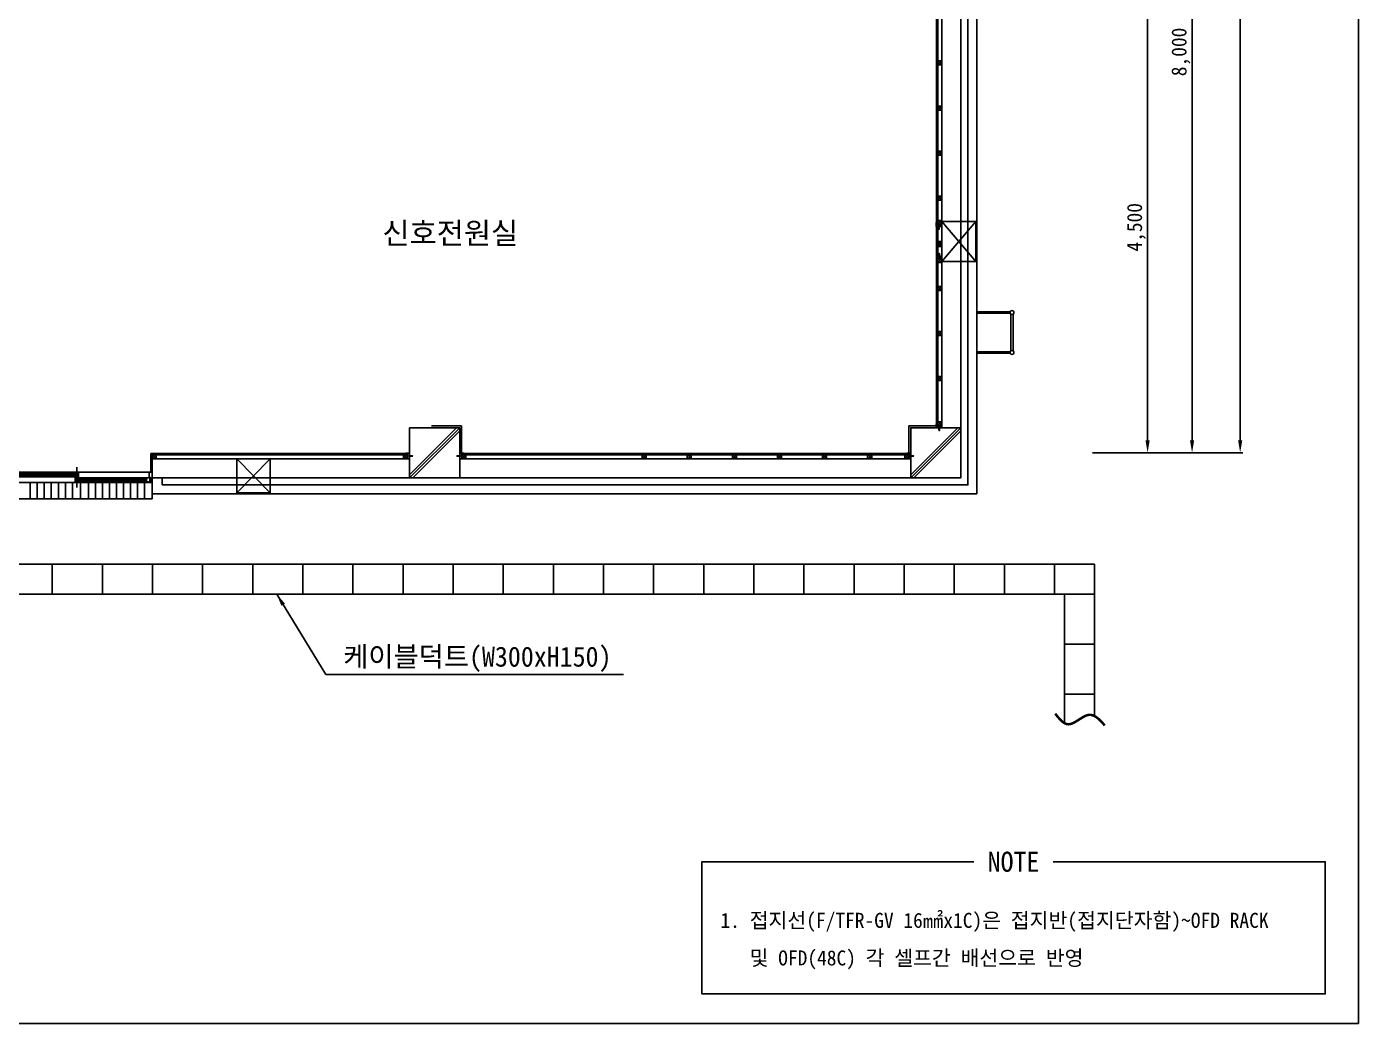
# Model space of a CAD drawing. Header units: millimetres. Extents: x -155329 to -115529, y -366316 to -334666.
# Drawn here: x -128816 to -115529, y -366316 to -356369 of the extents above; entities that cross this region are included whole.
import ezdxf
from ezdxf.enums import TextEntityAlignment as Align

# ---------------------------------------------------------------- set-up
doc = ezdxf.new("R2010")
doc.units = ezdxf.units.MM
for name, color, linetype in [('TT-CABL', 4, 'Continuous'), ('TT-TRAY', 4, 'Continuous'), ('TZ-BASE', 253, 'Continuous'), ('TZ-DIMS', 1, 'Continuous'), ('TZ-LEAL', 1, 'Continuous'), ('TZ-LEAT', 3, 'Continuous'), ('TZ-LINE', 4, 'Continuous'), ('TZ-TEX2', 3, 'Continuous')]:
    doc.layers.add(name, color=color, linetype=linetype)
doc.layers.add('TX-PAPR', color=2, linetype='Continuous', plot=False)
doc.styles.get("Standard").update_dxf_attribs({"font": 'GulimChe.ttf'})
doc.linetypes.add('BATTINB', pattern='A,0,-0.0025,[134,GulimChe.ttf,S=0.0025,R=0,X=-0.0025,Y=0.01],-0.005,[134,GulimChe.ttf,S=0.0025,R=180,X=0.0025,Y=0.01],-0.0025', length=0.01)
doc.dimstyles.new('D50', dxfattribs={"dimscale": 50, "dimtxt": 3, "dimasz": 2.5, "dimexe": 0.5, "dimexo": 0.5, "dimgap": 0.5, "dimtad": 1, "dimdec": 0, "dimzin": 1, "dimdsep": 46, "dimlunit": 6, "dimtxsty": 'Standard', "dimcen": 1, "dimclrd": 1, "dimclre": 1, "dimclrt": 3, "dimadec": 0, "dimazin": 0, "dimtfac": 1, "dimtdec": 0, "dimtix": 1, "dimtmove": 2, "dimatfit": 3, "dimfxl": 0, "dimtvp": 2, "dimlwd": -1, "dimlwe": -1, "dimarcsym": 0})

# ---------------------------------------------------------------- blocks, each defined once
blk = doc.blocks.new('A$C7DB278B4')
for p, q in [((30, 150), (1483, 150)), ((732, 105), (732, 145)), ((732, 145), (767, 145)), ((750, 200), (750, 0)), ((767, 130), (767, 145)), ((767, 145), (1441, 145)), ((1479, 145), (1441, 145)), ((1441, 145), (1441, 130)), ((1479, 145), (1479, 105)), ((17, 50), (1470, 50)), ((21, 55), (21, 95)), ((21, 95), (59, 95)), ((21, 55), (59, 55)), ((59, 80), (53, 78)), ((53, 78), (53, 72)), ((59, 70), (53, 72)), ((736, 77), (55, 77)), ((55, 77), (55, 73)), ((736, 73), (55, 73)), ((59, 95), (732, 95)), ((59, 80), (59, 95)), ((59, 81), (61, 80)), ((59, 69), (61, 71)), ((59, 55), (59, 70)), ((59, 55), (732, 55)), ((61, 80), (62, 79)), ((61, 71), (62, 72)), ((62, 79), (62, 77)), ((62, 72), (62, 73)), ((730, 80), (729, 79)), ((729, 79), (729, 77)), ((729, 72), (729, 73)), ((730, 71), (729, 72)), ((732, 81), (730, 80)), ((732, 69), (730, 71)), ((732, 105), (767, 105)), ((767, 95), (732, 95)), ((732, 95), (732, 80)), ((732, 80), (738, 78)), ((732, 70), (738, 72)), ((732, 70), (732, 55)), ((767, 55), (732, 55)), ((736, 77), (736, 73)), ((738, 78), (738, 72)), ((767, 130), (762, 128)), ((762, 122), (762, 128)), ((767, 120), (762, 122)), ((764, 123), (764, 127)), ((764, 127), (1445, 127)), ((764, 123), (1445, 123)), ((767, 131), (770, 129)), ((767, 119), (770, 120)), ((767, 105), (767, 120)), ((767, 105), (1441, 105)), ((767, 95), (767, 55)), ((770, 129), (771, 128)), ((770, 120), (771, 121)), ((771, 128), (771, 127)), ((771, 121), (771, 123)), ((1438, 128), (1437, 127)), ((1438, 121), (1437, 123)), ((1439, 129), (1438, 128)), ((1439, 120), (1438, 121)), ((1441, 131), (1439, 129)), ((1441, 119), (1439, 120)), ((1441, 130), (1447, 128)), ((1441, 120), (1447, 122)), ((1441, 120), (1441, 105)), ((1479, 105), (1441, 105)), ((1445, 123), (1445, 127)), ((1447, 122), (1447, 128))]:
    blk.add_line(p, q)
for points in [[(0, 50), (17, 50), (17, 99), (30, 99), (30, 101), (30, 150), (0, 150)], [(1500, 150), (1483, 150), (1483, 101), (1470, 101), (1470, 99), (1470, 50), (1500, 50)]]:
    blk.add_lwpolyline(points, close=True)
blk = doc.blocks.new('*D1500')
at = {"layer": 'DEFPOINTS', "color": 0, "ltscale": 0.1}
for p in [(-118169, -356122), (-117632, -356122), (-118169, -360622)]:
    blk.add_point(p, dxfattribs=at)
at = {"layer": 'TZ-DIMS', "color": 1, "ltscale": 0.1}
for p, q in [((-118144, -356122), (-117607, -356122)), ((-117632, -360497), (-117632, -356247)), ((-118144, -360622), (-117607, -360622))]:
    blk.add_line(p, q, dxfattribs=at)
for points in [[(-117653, -356247), (-117611, -356247), (-117632, -356122)], [(-117653, -360497), (-117611, -360497), (-117632, -360622)]]:
    blk.add_solid(points, dxfattribs=at)
at = {"layer": 'TZ-DIMS', "color": 3, "ltscale": 0.1, "insert": (-117743, -358372), "char_height": 150, "attachment_point": 5, "rotation": 90}
blk.add_mtext('{\\fGulimChe|b0|i0|c129|p0;4,500}', dxfattribs=at)
blk = doc.blocks.new('*D1501')
at = {"layer": 'DEFPOINTS', "color": 0, "ltscale": 0.1}
for p in [(-118205, -352622), (-117188, -352622), (-118205, -360622)]:
    blk.add_point(p, dxfattribs=at)
at = {"layer": 'TZ-DIMS', "color": 1, "ltscale": 0.1}
for p, q in [((-118180, -352622), (-117163, -352622)), ((-117188, -360497), (-117188, -352747)), ((-118180, -360622), (-117163, -360622))]:
    blk.add_line(p, q, dxfattribs=at)
for points in [[(-117209, -352747), (-117167, -352747), (-117188, -352622)], [(-117209, -360497), (-117167, -360497), (-117188, -360622)]]:
    blk.add_solid(points, dxfattribs=at)
at = {"layer": 'TZ-DIMS', "color": 3, "ltscale": 0.1, "insert": (-117299, -356622), "char_height": 150, "attachment_point": 5, "rotation": 90}
blk.add_mtext('{\\fGulimChe|b0|i0|c129|p0;8,000}', dxfattribs=at)
blk = doc.blocks.new('*D1503')
at = {"layer": 'DEFPOINTS', "color": 0, "ltscale": 0.1}
for p in [(-118205, -345622), (-116708, -345622), (-118205, -360622)]:
    blk.add_point(p, dxfattribs=at)
at = {"layer": 'TZ-DIMS', "color": 1, "ltscale": 0.1}
for p, q in [((-118180, -345622), (-116683, -345622)), ((-116708, -360497), (-116708, -345747)), ((-118180, -360622), (-116683, -360622))]:
    blk.add_line(p, q, dxfattribs=at)
for points in [[(-116729, -345747), (-116687, -345747), (-116708, -345622)], [(-116729, -360497), (-116687, -360497), (-116708, -360622)]]:
    blk.add_solid(points, dxfattribs=at)
at = {"layer": 'TZ-DIMS', "color": 3, "ltscale": 0.1, "insert": (-116819, -353122), "char_height": 150, "attachment_point": 5, "rotation": 90}
blk.add_mtext('{\\fGulimChe|b0|i0|c129|p0;15,000}', dxfattribs=at)

msp = doc.modelspace()

# ---------------------------------------------------------------- linework, layer by layer
at = {"layer": 'TT-CABL', "const_width": 25}
msp.add_lwpolyline([(-118058.6, -363343.1), (-118087.6, -363311.3), (-118116.8, -363282.2), (-118131.7, -363269.4), (-118146.6, -363258.3), (-118161.8, -363249.1), (-118177.3, -363242.3), (-118193, -363238.1), (-118211.8, -363236.9), (-118225.3, -363238.7), (-118242, -363243.6), (-118258.8, -363250.7), (-118275.9, -363259.7), (-118310.2, -363280.8), (-118344.4, -363302.6), (-118378.1, -363320.7), (-118394.5, -363326.9), (-118410.7, -363330.6), (-118424.1, -363331.3), (-118441.6, -363328.2), (-118456.5, -363322.2), (-118471.1, -363313.4), (-118485.3, -363302.3), (-118499.3, -363289.2), (-118526.7, -363258.7), (-118553.8, -363225.1)], dxfattribs=at)
at = {"layer": 'TT-TRAY'}
for points in [[(-131060.2, -361732), (-118160.2, -361732)], [(-128560.2, -361732), (-128560.2, -362032)], [(-128060.2, -361732), (-128060.2, -362032)], [(-127560.2, -361732), (-127560.2, -362032)], [(-127060.2, -361732), (-127060.2, -362032)], [(-126560.2, -361732), (-126560.2, -362032)], [(-126060.2, -361732), (-126060.2, -362032)], [(-125560.2, -361732), (-125560.2, -362032)], [(-125060.2, -361732), (-125060.2, -362032)], [(-124560.2, -361732), (-124560.2, -362032)], [(-124060.2, -361732), (-124060.2, -362032)], [(-123560.2, -361732), (-123560.2, -362032)], [(-123060.2, -361732), (-123060.2, -362032)], [(-122560.2, -361732), (-122560.2, -362032)], [(-122060.2, -361732), (-122060.2, -362032)], [(-121560.2, -361732), (-121560.2, -362032)], [(-121060.2, -361732), (-121060.2, -362032)], [(-120560.2, -361732), (-120560.2, -362032)], [(-120060.2, -361732), (-120060.2, -362032)], [(-119560.2, -361732), (-119560.2, -362032)], [(-119060.2, -361732), (-119060.2, -362032)], [(-118560.2, -361732), (-118560.2, -362032)], [(-118160.2, -361732), (-118160.2, -363250.1)], [(-131060.2, -362032), (-118460.2, -362032), (-118460.2, -363320)], [(-118460.2, -362032), (-118160.2, -362032)], [(-118460.2, -362532), (-118160.2, -362532)], [(-118460.2, -363032), (-118160.2, -363032)]]:
    msp.add_lwpolyline(points, dxfattribs=at)
at = {"layer": 'TX-PAPR'}
msp.add_lwpolyline([(-155328.7, -366316), (-115528.7, -366316), (-115528.7, -340516), (-155328.7, -340516)], close=True, dxfattribs=at)
at = {"layer": 'TZ-BASE', "ltscale": 0.1}
for p, q in [((-119334.7, -361032), (-119334.7, -345212)), ((-119725.9, -358343), (-119685.9, -358303)), ((-119685.9, -358343), (-119725.9, -358303)), ((-119724.9, -358681.6), (-119684.9, -358721.6)), ((-119684.9, -358681.6), (-119724.9, -358721.6)), ((-119684.7, -360372), (-119494.7, -360372)), ((-125015.5, -360628), (-127577.7, -360628)), ((-127564.7, -360817), (-127564.7, -360681)), ((-127564.7, -360867), (-127564.7, -360681)), ((-124994.7, -360872), (-124994.7, -360682)), ((-120014.7, -360628), (-124474.7, -360628)), ((-124994.7, -360872), (-127564.7, -360872)), ((-127564.7, -361032), (-127564.7, -360872)), ((-127564.7, -360872), (-127464.7, -360872)), ((-127464.7, -360872), (-127464.7, -360942)), ((-127564.7, -360917), (-127564.7, -361082)), ((-127564.7, -361032), (-119334.7, -361032))]:
    msp.add_line(p, q, dxfattribs=at)
at = {"layer": 'TZ-BASE'}
for p, q in [((-119738.7, -352892), (-119738.7, -360352)), ((-119684.7, -360372), (-119684.7, -352872)), ((-119725.7, -355490.6), (-119725.7, -360312)), ((-119685.7, -356732), (-119685.4, -356732)), ((-119685.7, -357182), (-119685.4, -357182)), ((-119685.7, -357632), (-119685.4, -357632)), ((-119685.7, -358082), (-119685.4, -358082)), ((-119739.9, -358363), (-119739.9, -358323.7)), ((-119738.9, -358323), (-119738.9, -358361.3)), ((-119725.9, -358343), (-119738.9, -358343)), ((-119685.9, -358361.3), (-119685.9, -358323)), ((-119685.9, -358323), (-119685.6, -358323)), ((-119684.9, -358323.7), (-119684.9, -358363)), ((-119684.9, -358363), (-119739.9, -358363)), ((-119738.2, -358362), (-119686.6, -358362)), ((-119685.9, -358542.9), (-119685.6, -358542.9)), ((-119685.7, -358532), (-119685.4, -358532)), ((-119683.9, -358661.6), (-119738.9, -358661.6)), ((-119738.9, -358661.6), (-119738.9, -358700.9)), ((-119737.9, -358701.6), (-119737.9, -358663.3)), ((-119724.9, -358681.6), (-119737.9, -358681.6)), ((-119737.2, -358662.6), (-119685.6, -358662.6)), ((-119684.9, -358663.3), (-119684.9, -358701.6)), ((-119683.9, -358700.9), (-119683.9, -358661.6)), ((-119685.7, -358982), (-119685.4, -358982)), ((-119002.7, -359216), (-119334.7, -359216)), ((-119002.7, -359228), (-119334.7, -359228)), ((-118997.2, -359607.7), (-118997.2, -359236.3)), ((-118972.2, -359607.7), (-118972.2, -359236.3)), ((-119685.7, -359432), (-119685.4, -359432)), ((-119002.7, -359616), (-119334.7, -359616)), ((-119002.7, -359628), (-119334.7, -359628)), ((-119685.7, -359882), (-119685.4, -359882)), ((-119739.7, -360372), (-119739.7, -360332.7)), ((-119738.7, -360332), (-119738.7, -360370.3)), ((-119685.7, -360370.3), (-119685.7, -360332)), ((-119685.7, -360332), (-119685.4, -360332)), ((-119684.7, -360332.7), (-119684.7, -360372)), ((-119684.7, -360372), (-119739.7, -360372)), ((-119725.7, -360352), (-119738.7, -360352)), ((-119738, -360371), (-119686.4, -360371)), ((-127577.7, -360628), (-127577.7, -360817)), ((-127564.7, -360682), (-124994.7, -360682)), ((-127564.7, -360682), (-127564.7, -360882)), ((-127564.7, -360692), (-127564.7, -360882)), ((-127564.7, -360692), (-127564.7, -360882)), ((-125015.5, -360641), (-127524.7, -360641)), ((-125034.7, -360628), (-124996.4, -360628)), ((-124996.4, -360681), (-125034.7, -360681)), ((-124994.7, -360627), (-125034, -360627)), ((-125034, -360682), (-124994.7, -360682)), ((-125014.7, -360641), (-125014.7, -360628)), ((-124995.7, -360628.7), (-124995.7, -360680.3)), ((-124994.7, -360682), (-124994.7, -360627)), ((-124494.7, -360682), (-124494.7, -360627)), ((-124494.7, -360627), (-124455.4, -360627)), ((-124494.7, -360682), (-119994.7, -360682)), ((-124455.4, -360682), (-124494.7, -360682)), ((-124493.7, -360628.7), (-124493.7, -360680.3)), ((-124454.7, -360628), (-124493, -360628)), ((-124493, -360681), (-124454.7, -360681)), ((-124474.7, -360641), (-124474.7, -360628)), ((-124454.7, -360681), (-124454.7, -360681.3)), ((-120054.7, -360641), (-124434.7, -360641)), ((-122654.7, -360681), (-122654.7, -360681.3)), ((-122204.7, -360681), (-122204.7, -360681.3)), ((-121754.7, -360681), (-121754.7, -360681.3)), ((-121304.7, -360681), (-121304.7, -360681.3)), ((-120854.7, -360681), (-120854.7, -360681.3)), ((-120404.7, -360681), (-120404.7, -360681.3)), ((-120034.7, -360628), (-119996.4, -360628)), ((-119996.4, -360681), (-120034.7, -360681)), ((-120034.7, -360681), (-120034.7, -360681.3)), ((-119994.7, -360627), (-120034, -360627)), ((-120034, -360682), (-119994.7, -360682)), ((-120014.7, -360641), (-120014.7, -360628)), ((-119995.7, -360628.7), (-119995.7, -360680.3)), ((-119994.7, -360682), (-119994.7, -360627)), ((-127564.7, -360882), (-127564.7, -361032)), ((-127564.7, -361032), (-127564.7, -360882)), ((-127464.7, -360872), (-127464.7, -360942)), ((-128779.7, -360917), (-128779.7, -361082)), ((-128709.7, -360917), (-128709.7, -361082)), ((-128639.7, -360917), (-128639.7, -361082)), ((-128569.7, -360917), (-128569.7, -361082)), ((-128499.7, -360917), (-128499.7, -361082)), ((-128429.7, -360917), (-128429.7, -361082)), ((-128359.7, -360917), (-128359.7, -361082)), ((-128279.7, -360917), (-128279.7, -361082)), ((-128199.7, -360917), (-128199.7, -361082)), ((-128129.7, -360917), (-128129.7, -361082)), ((-128059.7, -360917), (-128059.7, -361082)), ((-127989.7, -360917), (-127989.7, -361082)), ((-127919.7, -360917), (-127919.7, -361082)), ((-127849.7, -360917), (-127849.7, -361082)), ((-127779.7, -360917), (-127779.7, -361082)), ((-127709.7, -360917), (-127709.7, -361082)), ((-127639.7, -360917), (-127639.7, -361082)), ((-127564.7, -360917), (-127564.7, -361082)), ((-127564.7, -361082), (-129064.7, -361082))]:
    msp.add_line(p, q, dxfattribs=at)
at = {"layer": 'TZ-BASE', "linetype": 'BATTINB', "ltscale": 0.1}
for p, q in [((-119725.7, -356712), (-119685.7, -356752)), ((-119725.7, -356752), (-119685.7, -356712)), ((-119725.7, -357162), (-119685.7, -357202)), ((-119725.7, -357202), (-119685.7, -357162)), ((-119725.7, -357612), (-119685.7, -357652)), ((-119725.7, -357652), (-119685.7, -357612)), ((-119725.7, -358062), (-119685.7, -358102)), ((-119725.7, -358102), (-119685.7, -358062)), ((-119725.9, -358522.9), (-119685.9, -358562.9)), ((-119725.9, -358562.9), (-119685.9, -358522.9)), ((-119725.7, -358512), (-119685.7, -358552)), ((-119725.7, -358552), (-119685.7, -358512)), ((-119725.7, -358962), (-119685.7, -359002)), ((-119725.7, -359002), (-119685.7, -358962)), ((-119725.7, -359412), (-119685.7, -359452)), ((-119725.7, -359452), (-119685.7, -359412)), ((-119725.7, -359862), (-119685.7, -359902)), ((-119725.7, -359902), (-119685.7, -359862)), ((-119725.7, -360312), (-119685.7, -360352)), ((-119725.7, -360352), (-119685.7, -360312)), ((-125054.7, -360641), (-125015.5, -360681)), ((-125015.5, -360641), (-125054.7, -360681)), ((-124434.7, -360641), (-124473.8, -360681)), ((-124473.8, -360641), (-124434.7, -360681)), ((-122634.7, -360641), (-122673.8, -360681)), ((-122673.8, -360641), (-122634.7, -360681)), ((-122184.7, -360641), (-122223.8, -360681)), ((-122223.8, -360641), (-122184.7, -360681)), ((-121734.7, -360641), (-121773.8, -360681)), ((-121773.8, -360641), (-121734.7, -360681)), ((-121284.7, -360641), (-121323.8, -360681)), ((-121323.8, -360641), (-121284.7, -360681)), ((-120834.7, -360641), (-120873.8, -360681)), ((-120873.8, -360641), (-120834.7, -360681)), ((-120384.7, -360641), (-120423.8, -360681)), ((-120423.8, -360641), (-120384.7, -360681)), ((-120054.7, -360641), (-120014.7, -360681)), ((-120014.7, -360641), (-120054.7, -360681))]:
    msp.add_line(p, q, dxfattribs=at)
at = {"layer": 'TZ-BASE', "linetype": 'BATTINB'}
for p, q in [((-119344.9, -358313), (-119684.9, -358713)), ((-119344.9, -358713), (-119684.9, -358313)), ((-124526.2, -360372), (-124994.7, -360840.5)), ((-124494.7, -360372.3), (-124994.4, -360872)), ((-124494.7, -360404.1), (-124962.6, -360872)), ((-124776.7, -360354), (-124476.7, -360354)), ((-124476.7, -360354), (-124476.7, -360627)), ((-120012.7, -360627), (-120012.7, -360354)), ((-120012.7, -360354), (-119739.7, -360354)), ((-119526.2, -360372), (-119994.7, -360840.5)), ((-119494.7, -360372.3), (-119994.4, -360872)), ((-119494.7, -360404.1), (-119962.6, -360872)), ((-127524.7, -360681), (-127564.7, -360641)), ((-127524.7, -360641), (-127564.7, -360681)), ((-126387.4, -361022), (-126717.4, -360682)), ((-126717.4, -361022), (-126387.4, -360682))]:
    msp.add_line(p, q, dxfattribs=at)
at = {"layer": 'TZ-BASE', "ltscale": 0.1}
msp.add_lwpolyline([(-125378.2, -345302), (-119424.7, -345302), (-119424.7, -360942), (-127464.7, -360942)], dxfattribs=at)
at = {"layer": 'TZ-BASE'}
for points in [[(-119494.7, -353022), (-119494.7, -360872), (-125144.7, -360872)], [(-119714.7, -358363), (-119714.7, -358372.1), (-119709.7, -358369.6), (-119709.7, -358363)], [(-119714.7, -358377.1), (-119709.7, -358374.6), (-119709.7, -358371.2), (-119714.7, -358373.7), (-119714.7, -358377.1)], [(-119714.7, -358382.1), (-119709.7, -358379.6), (-119709.7, -358376.3), (-119714.7, -358378.8), (-119714.7, -358382.1)], [(-119714.7, -358387.5), (-119709.7, -358385), (-119709.7, -358381.6), (-119714.7, -358384.1), (-119714.7, -358387.5)], [(-119712.2, -358393.3), (-119709.7, -358391.1), (-119709.7, -358386.7), (-119714.7, -358389.2), (-119714.7, -358391.1), (-119712.2, -358393.3)], [(-119711.2, -358631.3), (-119708.7, -358633.5), (-119708.7, -358637.9), (-119713.7, -358635.4), (-119713.7, -358633.5), (-119711.2, -358631.3)], [(-119713.7, -358637.1), (-119708.7, -358639.6), (-119708.7, -358643), (-119713.7, -358640.5), (-119713.7, -358637.1)], [(-119713.7, -358642.5), (-119708.7, -358645), (-119708.7, -358648.3), (-119713.7, -358645.8), (-119713.7, -358642.5)], [(-119713.7, -358647.5), (-119708.7, -358650), (-119708.7, -358653.4), (-119713.7, -358650.9), (-119713.7, -358647.5)], [(-119713.7, -358661.6), (-119713.7, -358652.5), (-119708.7, -358655), (-119708.7, -358661.6)], [(-119714.5, -360372), (-119714.5, -360381.1), (-119709.5, -360378.6), (-119709.5, -360372)], [(-119714.5, -360386.1), (-119709.5, -360383.6), (-119709.5, -360380.3), (-119714.5, -360382.8), (-119714.5, -360386.1)], [(-119714.5, -360391.2), (-119709.5, -360388.7), (-119709.5, -360385.3), (-119714.5, -360387.8), (-119714.5, -360391.2)], [(-119714.5, -360396.5), (-119709.5, -360394), (-119709.5, -360390.7), (-119714.5, -360393.2), (-119714.5, -360396.5)], [(-119712, -360402.3), (-119709.5, -360400.1), (-119709.5, -360395.7), (-119714.5, -360398.2), (-119714.5, -360400.1), (-119712, -360402.3)], [(-124994.7, -360652.3), (-124985.6, -360652.3), (-124988.1, -360657.3), (-124994.7, -360657.3)], [(-124980.6, -360652.3), (-124983.1, -360657.3), (-124986.4, -360657.3), (-124983.9, -360652.3), (-124980.6, -360652.3)], [(-124975.6, -360652.3), (-124978.1, -360657.3), (-124981.4, -360657.3), (-124978.9, -360652.3), (-124975.6, -360652.3)], [(-124970.2, -360652.3), (-124972.7, -360657.3), (-124976.1, -360657.3), (-124973.6, -360652.3), (-124970.2, -360652.3)], [(-124964.4, -360654.8), (-124966.6, -360657.3), (-124971, -360657.3), (-124968.5, -360652.3), (-124966.6, -360652.3), (-124964.4, -360654.8)], [(-124525, -360654.8), (-124522.8, -360657.3), (-124518.4, -360657.3), (-124520.9, -360652.3), (-124522.8, -360652.3), (-124525, -360654.8)], [(-124519.2, -360652.3), (-124516.7, -360657.3), (-124513.3, -360657.3), (-124515.8, -360652.3), (-124519.2, -360652.3)], [(-124513.8, -360652.3), (-124511.3, -360657.3), (-124508, -360657.3), (-124510.5, -360652.3), (-124513.8, -360652.3)], [(-124508.8, -360652.3), (-124506.3, -360657.3), (-124503, -360657.3), (-124505.5, -360652.3), (-124508.8, -360652.3)], [(-124494.7, -360652.3), (-124503.8, -360652.3), (-124501.3, -360657.3), (-124494.7, -360657.3)], [(-119994.7, -360652.3), (-119985.6, -360652.3), (-119988.1, -360657.3), (-119994.7, -360657.3)], [(-119980.6, -360652.3), (-119983.1, -360657.3), (-119986.4, -360657.3), (-119983.9, -360652.3), (-119980.6, -360652.3)], [(-119975.6, -360652.3), (-119978.1, -360657.3), (-119981.4, -360657.3), (-119978.9, -360652.3), (-119975.6, -360652.3)], [(-119970.2, -360652.3), (-119972.7, -360657.3), (-119976.1, -360657.3), (-119973.6, -360652.3), (-119970.2, -360652.3)], [(-119964.4, -360654.8), (-119966.6, -360657.3), (-119971, -360657.3), (-119968.5, -360652.3), (-119966.6, -360652.3), (-119964.4, -360654.8)]]:
    msp.add_lwpolyline(points, dxfattribs=at)
for points in [[(-119685.7, -356712), (-119725.7, -356712), (-119725.7, -356752), (-119685.7, -356752)], [(-119685.7, -357162), (-119725.7, -357162), (-119725.7, -357202), (-119685.7, -357202)], [(-119685.7, -357612), (-119725.7, -357612), (-119725.7, -357652), (-119685.7, -357652)], [(-119685.7, -358062), (-119725.7, -358062), (-119725.7, -358102), (-119685.7, -358102)], [(-119685.9, -358303), (-119725.9, -358303), (-119725.9, -358343), (-119685.9, -358343)], [(-119685.9, -358522.9), (-119725.9, -358522.9), (-119725.9, -358562.9), (-119685.9, -358562.9)], [(-119685.7, -358512), (-119725.7, -358512), (-119725.7, -358552), (-119685.7, -358552)], [(-119684.9, -358721.6), (-119724.9, -358721.6), (-119724.9, -358681.6), (-119684.9, -358681.6)], [(-119685.7, -358962), (-119725.7, -358962), (-119725.7, -359002), (-119685.7, -359002)], [(-119685.7, -359412), (-119725.7, -359412), (-119725.7, -359452), (-119685.7, -359452)], [(-119685.7, -359862), (-119725.7, -359862), (-119725.7, -359902), (-119685.7, -359902)], [(-119685.7, -360312), (-119725.7, -360312), (-119725.7, -360352), (-119685.7, -360352)], [(-124994.7, -360872), (-124494.7, -360872), (-124494.7, -360372), (-124994.7, -360372)], [(-119994.7, -360872), (-119494.7, -360872), (-119494.7, -360372), (-119994.7, -360372)], [(-127564.7, -360681), (-127564.7, -360641), (-127524.7, -360641), (-127524.7, -360681)], [(-125054.7, -360681), (-125054.7, -360641), (-125014.7, -360641), (-125014.7, -360681)], [(-124434.7, -360681), (-124434.7, -360641), (-124474.7, -360641), (-124474.7, -360681)], [(-122634.7, -360681), (-122634.7, -360641), (-122674.7, -360641), (-122674.7, -360681)], [(-122184.7, -360681), (-122184.7, -360641), (-122224.7, -360641), (-122224.7, -360681)], [(-121734.7, -360681), (-121734.7, -360641), (-121774.7, -360641), (-121774.7, -360681)], [(-121284.7, -360681), (-121284.7, -360641), (-121324.7, -360641), (-121324.7, -360681)], [(-120834.7, -360681), (-120834.7, -360641), (-120874.7, -360641), (-120874.7, -360681)], [(-120384.7, -360681), (-120384.7, -360641), (-120424.7, -360641), (-120424.7, -360681)], [(-120054.7, -360681), (-120054.7, -360641), (-120014.7, -360641), (-120014.7, -360681)]]:
    msp.add_lwpolyline(points, close=True, dxfattribs=at)
at = {"layer": 'TZ-BASE', "linetype": 'BATTINB'}
for points in [[(-119344.9, -358713), (-119344.9, -358313), (-119684.9, -358313), (-119684.9, -358713)], [(-126717.4, -361022), (-126387.4, -361022), (-126387.4, -360682), (-126717.4, -360682)]]:
    msp.add_lwpolyline(points, close=True, dxfattribs=at)
at = {"layer": 'TZ-BASE'}
for centre in [(-118984.7, -359222), (-118984.7, -359622)]:
    msp.add_circle(centre, 19, dxfattribs=at)
for centre, radius, start, end in [((-119685.4, -356732.7), 0.7, 0, 90), ((-119685.4, -357182.7), 0.7, 0, 90), ((-119685.4, -357632.7), 0.7, 0, 90), ((-119685.4, -358082.7), 0.7, 0, 90), ((-119739.2, -358323.7), 0.7, 90, 180), ((-119712.4, -358363.6), 6.44, 14.71922, 165.21673), ((-119685.6, -358323.7), 0.7, 0, 90), ((-119738.2, -358361.3), 0.7, 180, 270), ((-119686.6, -358361.3), 0.7, 270, 0), ((-119685.6, -358543.6), 0.7, 0, 90), ((-119685.4, -358532.7), 0.7, 0, 90), ((-119737.2, -358663.3), 0.7, 90, 180), ((-119711.4, -358661), 6.44, 194.78327, 345.28078), ((-119685.6, -358663.3), 0.7, 0, 90), ((-119685.4, -358982.7), 0.7, 0, 90), ((-119685.4, -359432.7), 0.7, 0, 90), ((-119685.4, -359882.7), 0.7, 0, 90), ((-119739, -360332.7), 0.7, 90, 180), ((-119685.4, -360332.7), 0.7, 0, 90), ((-119738, -360370.3), 0.7, 180, 270), ((-119712.2, -360372.6), 6.44, 14.71922, 165.21673), ((-119686.4, -360370.3), 0.7, 270, 0), ((-124994.1, -360654.5), 6.44, 104.78327, 255.28078), ((-124996.4, -360628.7), 0.7, 0, 90), ((-124996.4, -360680.3), 0.7, 270, 0), ((-124493, -360628.7), 0.7, 90, 180), ((-124495.3, -360654.5), 6.44, 284.71922, 75.21673), ((-124493, -360680.3), 0.7, 180, 270), ((-124455.4, -360627.7), 0.7, 0, 90), ((-124455.4, -360681.3), 0.7, 270, 0), ((-122655.4, -360681.3), 0.7, 270, 0), ((-122205.4, -360681.3), 0.7, 270, 0), ((-121755.4, -360681.3), 0.7, 270, 0), ((-121305.4, -360681.3), 0.7, 270, 0), ((-120855.4, -360681.3), 0.7, 270, 0), ((-120405.4, -360681.3), 0.7, 270, 0), ((-120034, -360627.7), 0.7, 90, 180), ((-120034, -360681.3), 0.7, 180, 270), ((-119994.1, -360654.5), 6.44, 104.78327, 255.28078), ((-119996.4, -360628.7), 0.7, 0, 90), ((-119996.4, -360680.3), 0.7, 270, 0)]:
    msp.add_arc(centre, radius, start, end, dxfattribs=at)
at = {"layer": 'TZ-LINE', "ltscale": 2, "elevation": 77.4}
msp.add_lwpolyline([(-119365.1, -364703), (-122079.1, -364703), (-122079.1, -366021.5), (-115859.1, -366021.5), (-115859.1, -364703), (-118573.2, -364703)], dxfattribs=at)

# ---------------------------------------------------------------- block references
at = {"layer": 'TZ-BASE', "xscale": -1, "rotation": 180}
msp.add_blockref('A$C7DB278B4', (-129064.7, -360767), dxfattribs=at)

# ---------------------------------------------------------------- texts
at = {"layer": 'TZ-BASE', "linetype": 'BATTINB', "ltscale": 0.1}
msp.add_text('신호전원실', height=216, dxfattribs=at).set_placement((-124589.2, -358429.8), align=Align.MIDDLE_CENTER)
at = {"layer": 'TZ-LEAT', "insert": (-125657.2, -362809.5), "char_height": 200, "attachment_point": 7}
msp.add_mtext('케이블덕트(W300xH150)', dxfattribs=at)
at = {"layer": 'TZ-TEX2'}
msp.add_text('NOTE', height=200, dxfattribs=at).set_placement((-118969.1, -364703, 77.4), align=Align.MIDDLE)
for s, p in [('1. 접지선(F/TFR-GV 16㎟x1C)은 접지반(접지단자함)~OFD RACK', (-121893.3, -365287.9, 77.4)), ('   및 OFD(48C) 각 셀프간 배선으로 반영', (-121893.3, -365662.9, 77.4))]:
    msp.add_text(s, height=150, dxfattribs=at).set_placement(p, align=Align.MIDDLE_LEFT)

# ---------------------------------------------------------------- dimensions: what is measured, and where the dimension line sits
at = {"layer": 'TZ-DIMS', "ltscale": 0.1}
for base, p1, p2, picture, middle in [((-116707.9, -345622), (-118204.8, -360622), (-118204.8, -345622), '*D1503', (-116819.1, -353122)), ((-117187.9, -352622), (-118204.8, -360622), (-118204.8, -352622), '*D1501', (-117299, -356622)), ((-117631.9, -356122), (-118168.8, -360621.7), (-118168.8, -356122), '*D1500', (-117743.1, -358371.8))]:
    dim = msp.add_linear_dim(base=base, p1=p1, p2=p2, angle=90, text='{\\fGulimChe|b0|i0|c129|p0;<>}', dimstyle='D50', dxfattribs=at)
    dim.commit()
    dim.dimension.update_dxf_attribs({"geometry": picture, "text_midpoint": middle})

# ---------------------------------------------------------------- leaders
at = {"layer": 'TZ-LEAL', "annotation_type": 0, "has_hookline": 1, "hookline_direction": 0, "text_width": 2795.5}
msp.add_leader([(-126321.3, -362032), (-125831.1, -362834.5), (-125682.2, -362834.5)], dimstyle='D50', dxfattribs=at)

doc.saveas('drawing.dxf')
